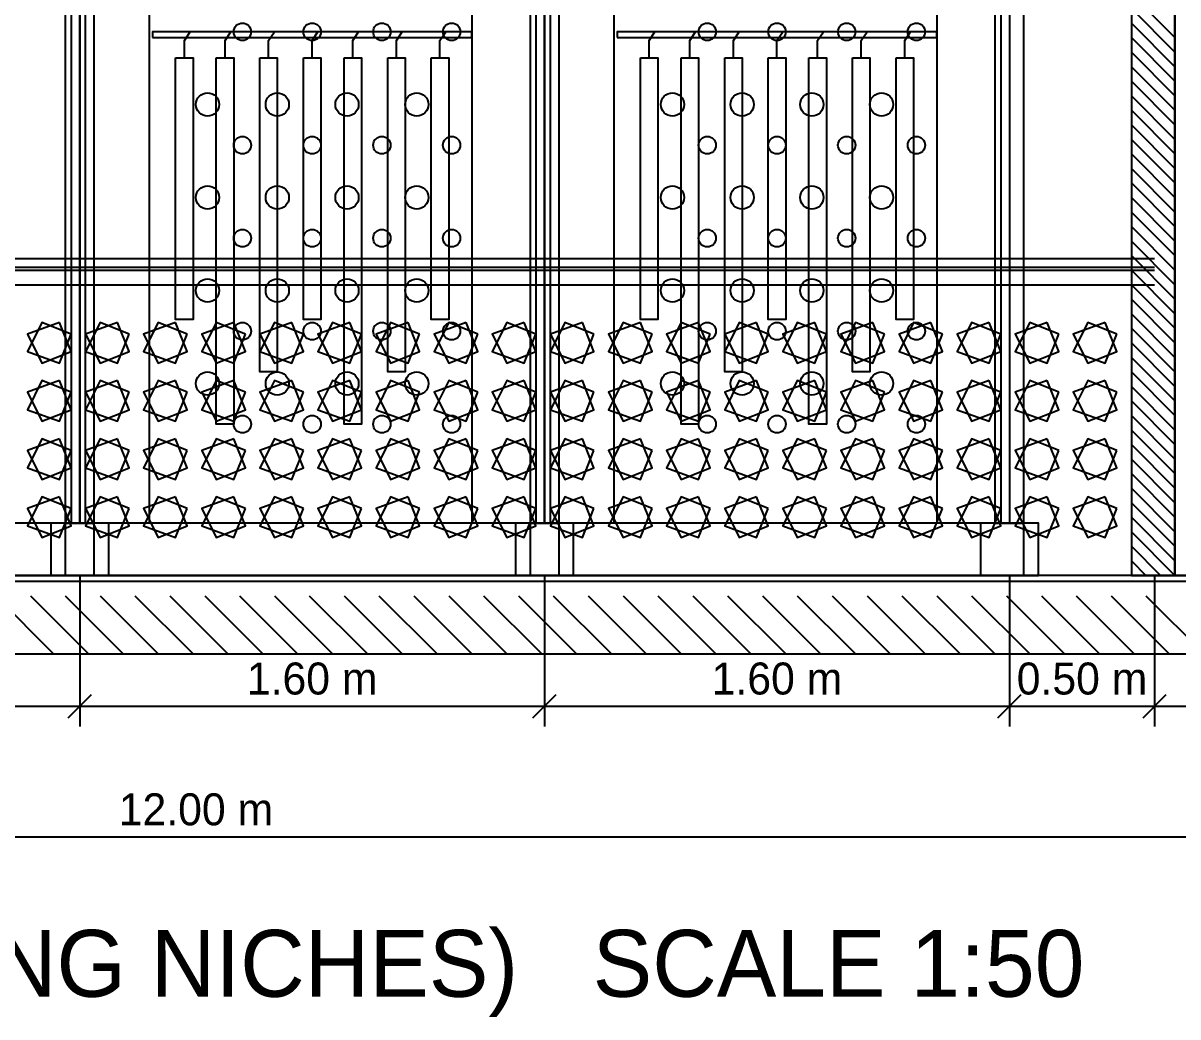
# Model space of a CAD drawing. Header units: metres. Extents: x 0 to 110, y 0 to 17.
# Drawn here: x 76.805 to 80.78, y -0.069 to 3.35 of the extents above; entities that cross this region are included whole.
import ezdxf
from ezdxf.enums import TextEntityAlignment as Align

# ---------------------------------------------------------------- set-up
doc = ezdxf.new("R2010")
doc.units = ezdxf.units.M
for name, color, linetype in [('A-DIM', 3, 'CONTINUOUS'), ('A-HATCH', 8, 'CONTINUOUS'), ('A-TITLE', 7, 'CONTINUOUS'), ('A-WALL-CUT', 7, 'CONTINUOUS'), ('I-DECO', 8, 'CONTINUOUS'), ('I-FINE', 9, 'CONTINUOUS'), ('I-FURN', 7, 'CONTINUOUS'), ('I-JOIN', 7, 'CONTINUOUS')]:
    doc.layers.add(name, color=color, linetype=linetype)

msp = doc.modelspace()

# ---------------------------------------------------------------- linework, layer by layer
at = {"layer": 'A-DIM'}
for p, q in [((77, 1.45), (77, 0.93)), ((77, 1.45), (77, 0.93)), ((78.6, 1.45), (78.6, 0.93)), ((78.6, 1.45), (78.6, 0.93)), ((80.2, 1.45), (80.2, 0.93)), ((80.2, 1.45), (80.2, 0.93)), ((80.7, 1.45), (80.7, 0.93)), ((80.7, 1.45), (80.7, 0.93)), ((76.96, 0.96), (77.04, 1.04)), ((76.96, 0.96), (77.04, 1.04)), ((78.56, 0.96), (78.64, 1.04)), ((78.56, 0.96), (78.64, 1.04)), ((80.16, 0.96), (80.24, 1.04)), ((80.16, 0.96), (80.24, 1.04)), ((80.66, 0.96), (80.74, 1.04)), ((80.66, 0.96), (80.74, 1.04)), ((75.4, 1), (77, 1)), ((77, 1), (78.6, 1)), ((78.6, 1), (80.2, 1)), ((80.2, 1), (80.7, 1)), ((80.7, 1), (83.4, 1)), ((71.4, 0.55), (83.4, 0.55))]:
    msp.add_line(p, q, dxfattribs=at)
at = {"layer": 'A-HATCH'}
for p, q in [((80.62, 3.45), (80.77, 3.3)), ((80.62, 3.4), (80.77, 3.25)), ((80.62, 3.35), (80.77, 3.2)), ((80.62, 3.3), (80.77, 3.15)), ((80.62, 3.25), (80.77, 3.1)), ((80.62, 3.2), (80.77, 3.05)), ((80.62, 3.15), (80.77, 3)), ((80.62, 3.1), (80.77, 2.95)), ((80.62, 3.05), (80.77, 2.9)), ((80.62, 3), (80.77, 2.85)), ((80.62, 2.95), (80.77, 2.8)), ((80.62, 2.9), (80.77, 2.75)), ((80.62, 2.85), (80.77, 2.7)), ((80.62, 2.8), (80.77, 2.65)), ((80.62, 2.75), (80.77, 2.6)), ((80.62, 2.7), (80.77, 2.55)), ((80.62, 2.65), (80.77, 2.5)), ((80.62, 2.6), (80.77, 2.45)), ((80.62, 2.55), (80.77, 2.4)), ((80.62, 2.5), (80.77, 2.35)), ((80.62, 2.45), (80.77, 2.3)), ((80.62, 2.4), (80.77, 2.25)), ((80.62, 2.35), (80.77, 2.2)), ((80.62, 2.3), (80.77, 2.15)), ((80.62, 2.25), (80.77, 2.1)), ((80.62, 2.2), (80.77, 2.05)), ((80.62, 2.15), (80.77, 2)), ((80.62, 2.1), (80.77, 1.95)), ((80.62, 2.05), (80.77, 1.9)), ((80.62, 2), (80.77, 1.85)), ((80.62, 1.95), (80.77, 1.8)), ((80.62, 1.9), (80.77, 1.75)), ((80.62, 1.85), (80.77, 1.7)), ((80.62, 1.8), (80.77, 1.65)), ((80.62, 1.75), (80.77, 1.6)), ((80.62, 1.7), (80.77, 1.55)), ((80.62, 1.65), (80.77, 1.5)), ((80.62, 1.6), (80.77, 1.45)), ((80.62, 1.55), (80.72, 1.45)), ((80.62, 1.5), (80.67, 1.45)), ((76.71, 1.38), (76.91, 1.18)), ((76.83, 1.38), (77.03, 1.18)), ((76.95, 1.38), (77.15, 1.18)), ((77.07, 1.38), (77.27, 1.18)), ((77.19, 1.38), (77.39, 1.18)), ((77.31, 1.38), (77.51, 1.18)), ((77.43, 1.38), (77.63, 1.18)), ((77.55, 1.38), (77.75, 1.18)), ((77.67, 1.38), (77.87, 1.18)), ((77.79, 1.38), (77.99, 1.18)), ((77.91, 1.38), (78.11, 1.18)), ((78.03, 1.38), (78.23, 1.18)), ((78.15, 1.38), (78.35, 1.18)), ((78.27, 1.38), (78.47, 1.18)), ((78.39, 1.38), (78.59, 1.18)), ((78.51, 1.38), (78.71, 1.18)), ((78.63, 1.38), (78.83, 1.18)), ((78.75, 1.38), (78.95, 1.18)), ((78.87, 1.38), (79.07, 1.18)), ((78.99, 1.38), (79.19, 1.18)), ((79.11, 1.38), (79.31, 1.18)), ((79.23, 1.38), (79.43, 1.18)), ((79.35, 1.38), (79.55, 1.18)), ((79.47, 1.38), (79.67, 1.18)), ((79.59, 1.38), (79.79, 1.18)), ((79.71, 1.38), (79.91, 1.18)), ((79.83, 1.38), (80.03, 1.18)), ((79.95, 1.38), (80.15, 1.18)), ((80.07, 1.38), (80.27, 1.18)), ((80.19, 1.38), (80.39, 1.18)), ((80.31, 1.38), (80.51, 1.18)), ((80.43, 1.38), (80.63, 1.18)), ((80.55, 1.38), (80.75, 1.18)), ((80.67, 1.38), (80.87, 1.18))]:
    msp.add_line(p, q, dxfattribs=at)
at = {"layer": 'A-WALL-CUT'}
for points in [[(80.62, 1.45), (80.77, 1.45), (80.77, 5.65), (80.62, 5.65)], [(71.15, 1.18), (83.65, 1.18), (83.65, 1.45), (71.15, 1.45)]]:
    msp.add_lwpolyline(points, close=True, dxfattribs=at)
at = {"layer": 'I-DECO'}
for p, q in [((71.4, 2.54), (80.7, 2.54)), ((71.4, 2.51), (80.7, 2.51))]:
    msp.add_line(p, q, dxfattribs=at)
msp.add_lwpolyline([(80.77, 1.45), (83.4, 1.45), (83.4, 4.68), (80.77, 4.68)], close=True, dxfattribs=at)
at = {"layer": 'I-FINE'}
msp.add_line((71.4, 1.43), (83.4, 1.43), dxfattribs=at)
for points in [[(77.36, 3.23), (77.36, 3.29), (77.38, 3.32)], [(77.5, 3.23), (77.5, 3.29), (77.52, 3.32)], [(77.65, 3.23), (77.65, 3.29), (77.67, 3.32)], [(77.8, 3.23), (77.8, 3.29), (77.82, 3.32)], [(77.94, 3.23), (77.94, 3.29), (77.96, 3.32)], [(78.09, 3.23), (78.09, 3.29), (78.11, 3.32)], [(78.24, 3.23), (78.24, 3.29), (78.26, 3.32)], [(78.96, 3.23), (78.96, 3.29), (78.98, 3.32)], [(79.1, 3.23), (79.1, 3.29), (79.12, 3.32)], [(79.25, 3.23), (79.25, 3.29), (79.27, 3.32)], [(79.4, 3.23), (79.4, 3.29), (79.42, 3.32)], [(79.54, 3.23), (79.54, 3.29), (79.56, 3.32)], [(79.69, 3.23), (79.69, 3.29), (79.71, 3.32)], [(79.84, 3.23), (79.84, 3.29), (79.86, 3.32)]]:
    msp.add_lwpolyline(points, dxfattribs=at)
for points in [[(76.97, 2.28), (76.87, 2.32), (76.82, 2.22), (76.93, 2.18)], [(76.93, 2.32), (76.82, 2.28), (76.87, 2.18), (76.97, 2.22)], [(77.17, 2.28), (77.07, 2.32), (77.02, 2.22), (77.13, 2.18)], [(77.13, 2.32), (77.02, 2.28), (77.07, 2.18), (77.17, 2.22)], [(77.37, 2.28), (77.27, 2.32), (77.22, 2.22), (77.33, 2.18)], [(77.33, 2.32), (77.22, 2.28), (77.27, 2.18), (77.37, 2.22)], [(77.57, 2.28), (77.47, 2.32), (77.42, 2.22), (77.53, 2.18)], [(77.53, 2.32), (77.42, 2.28), (77.47, 2.18), (77.57, 2.22)], [(77.77, 2.28), (77.67, 2.32), (77.62, 2.22), (77.73, 2.18)], [(77.73, 2.32), (77.62, 2.28), (77.67, 2.18), (77.77, 2.22)], [(77.97, 2.28), (77.87, 2.32), (77.82, 2.22), (77.93, 2.18)], [(77.93, 2.32), (77.82, 2.28), (77.87, 2.18), (77.97, 2.22)], [(78.17, 2.28), (78.07, 2.32), (78.02, 2.22), (78.13, 2.18)], [(78.13, 2.32), (78.02, 2.28), (78.07, 2.18), (78.17, 2.22)], [(78.37, 2.28), (78.27, 2.32), (78.22, 2.22), (78.33, 2.18)], [(78.33, 2.32), (78.22, 2.28), (78.27, 2.18), (78.37, 2.22)], [(78.57, 2.28), (78.47, 2.32), (78.42, 2.22), (78.53, 2.18)], [(78.53, 2.32), (78.42, 2.28), (78.47, 2.18), (78.57, 2.22)], [(78.77, 2.28), (78.67, 2.32), (78.62, 2.22), (78.73, 2.18)], [(78.73, 2.32), (78.62, 2.28), (78.67, 2.18), (78.77, 2.22)], [(78.97, 2.28), (78.87, 2.32), (78.82, 2.22), (78.93, 2.18)], [(78.93, 2.32), (78.82, 2.28), (78.87, 2.18), (78.97, 2.22)], [(79.17, 2.28), (79.07, 2.32), (79.02, 2.22), (79.13, 2.18)], [(79.13, 2.32), (79.02, 2.28), (79.07, 2.18), (79.17, 2.22)], [(79.37, 2.28), (79.27, 2.32), (79.22, 2.22), (79.33, 2.18)], [(79.33, 2.32), (79.22, 2.28), (79.27, 2.18), (79.37, 2.22)], [(79.57, 2.28), (79.47, 2.32), (79.42, 2.22), (79.53, 2.18)], [(79.53, 2.32), (79.42, 2.28), (79.47, 2.18), (79.57, 2.22)], [(79.77, 2.28), (79.67, 2.32), (79.62, 2.22), (79.73, 2.18)], [(79.73, 2.32), (79.62, 2.28), (79.67, 2.18), (79.77, 2.22)], [(79.97, 2.28), (79.87, 2.32), (79.82, 2.22), (79.93, 2.18)], [(79.93, 2.32), (79.82, 2.28), (79.87, 2.18), (79.97, 2.22)], [(80.17, 2.28), (80.07, 2.32), (80.02, 2.22), (80.13, 2.18)], [(80.13, 2.32), (80.02, 2.28), (80.07, 2.18), (80.17, 2.22)], [(80.37, 2.28), (80.27, 2.32), (80.22, 2.22), (80.33, 2.18)], [(80.33, 2.32), (80.22, 2.28), (80.27, 2.18), (80.37, 2.22)], [(80.57, 2.28), (80.47, 2.32), (80.42, 2.22), (80.53, 2.18)], [(80.53, 2.32), (80.42, 2.28), (80.47, 2.18), (80.57, 2.22)], [(76.97, 2.08), (76.87, 2.12), (76.82, 2.02), (76.93, 1.98)], [(76.93, 2.12), (76.82, 2.08), (76.87, 1.98), (76.97, 2.02)], [(77.17, 2.08), (77.07, 2.12), (77.02, 2.02), (77.13, 1.98)], [(77.13, 2.12), (77.02, 2.08), (77.07, 1.98), (77.17, 2.02)], [(77.37, 2.08), (77.27, 2.12), (77.22, 2.02), (77.33, 1.98)], [(77.33, 2.12), (77.22, 2.08), (77.27, 1.98), (77.37, 2.02)], [(77.57, 2.08), (77.47, 2.12), (77.42, 2.02), (77.53, 1.98)], [(77.53, 2.12), (77.42, 2.08), (77.47, 1.98), (77.57, 2.02)], [(77.77, 2.08), (77.67, 2.12), (77.62, 2.02), (77.73, 1.98)], [(77.73, 2.12), (77.62, 2.08), (77.67, 1.98), (77.77, 2.02)], [(77.97, 2.08), (77.87, 2.12), (77.82, 2.02), (77.93, 1.98)], [(77.93, 2.12), (77.82, 2.08), (77.87, 1.98), (77.97, 2.02)], [(78.17, 2.08), (78.07, 2.12), (78.02, 2.02), (78.13, 1.98)], [(78.13, 2.12), (78.02, 2.08), (78.07, 1.98), (78.17, 2.02)], [(78.37, 2.08), (78.27, 2.12), (78.22, 2.02), (78.33, 1.98)], [(78.33, 2.12), (78.22, 2.08), (78.27, 1.98), (78.37, 2.02)], [(78.57, 2.08), (78.47, 2.12), (78.42, 2.02), (78.53, 1.98)], [(78.53, 2.12), (78.42, 2.08), (78.47, 1.98), (78.57, 2.02)], [(78.77, 2.08), (78.67, 2.12), (78.62, 2.02), (78.73, 1.98)], [(78.73, 2.12), (78.62, 2.08), (78.67, 1.98), (78.77, 2.02)], [(78.97, 2.08), (78.87, 2.12), (78.82, 2.02), (78.93, 1.98)], [(78.93, 2.12), (78.82, 2.08), (78.87, 1.98), (78.97, 2.02)], [(79.17, 2.08), (79.07, 2.12), (79.02, 2.02), (79.13, 1.98)], [(79.13, 2.12), (79.02, 2.08), (79.07, 1.98), (79.17, 2.02)], [(79.37, 2.08), (79.27, 2.12), (79.22, 2.02), (79.33, 1.98)], [(79.33, 2.12), (79.22, 2.08), (79.27, 1.98), (79.37, 2.02)], [(79.57, 2.08), (79.47, 2.12), (79.42, 2.02), (79.53, 1.98)], [(79.53, 2.12), (79.42, 2.08), (79.47, 1.98), (79.57, 2.02)], [(79.77, 2.08), (79.67, 2.12), (79.62, 2.02), (79.73, 1.98)], [(79.73, 2.12), (79.62, 2.08), (79.67, 1.98), (79.77, 2.02)], [(79.97, 2.08), (79.87, 2.12), (79.82, 2.02), (79.93, 1.98)], [(79.93, 2.12), (79.82, 2.08), (79.87, 1.98), (79.97, 2.02)], [(80.17, 2.08), (80.07, 2.12), (80.02, 2.02), (80.13, 1.98)], [(80.13, 2.12), (80.02, 2.08), (80.07, 1.98), (80.17, 2.02)], [(80.37, 2.08), (80.27, 2.12), (80.22, 2.02), (80.33, 1.98)], [(80.33, 2.12), (80.22, 2.08), (80.27, 1.98), (80.37, 2.02)], [(80.57, 2.08), (80.47, 2.12), (80.42, 2.02), (80.53, 1.98)], [(80.53, 2.12), (80.42, 2.08), (80.47, 1.98), (80.57, 2.02)], [(76.97, 1.88), (76.87, 1.92), (76.82, 1.82), (76.93, 1.78)], [(76.93, 1.92), (76.82, 1.88), (76.87, 1.78), (76.97, 1.82)], [(77.17, 1.88), (77.07, 1.92), (77.02, 1.82), (77.13, 1.78)], [(77.13, 1.92), (77.02, 1.88), (77.07, 1.78), (77.17, 1.82)], [(77.37, 1.88), (77.27, 1.92), (77.22, 1.82), (77.33, 1.78)], [(77.33, 1.92), (77.22, 1.88), (77.27, 1.78), (77.37, 1.82)], [(77.57, 1.88), (77.47, 1.92), (77.42, 1.82), (77.53, 1.78)], [(77.53, 1.92), (77.42, 1.88), (77.47, 1.78), (77.57, 1.82)], [(77.77, 1.88), (77.67, 1.92), (77.62, 1.82), (77.73, 1.78)], [(77.73, 1.92), (77.62, 1.88), (77.67, 1.78), (77.77, 1.82)], [(77.97, 1.88), (77.87, 1.92), (77.82, 1.82), (77.93, 1.78)], [(77.93, 1.92), (77.82, 1.88), (77.87, 1.78), (77.97, 1.82)], [(78.17, 1.88), (78.07, 1.92), (78.02, 1.82), (78.13, 1.78)], [(78.13, 1.92), (78.02, 1.88), (78.07, 1.78), (78.17, 1.82)], [(78.37, 1.88), (78.27, 1.92), (78.22, 1.82), (78.33, 1.78)], [(78.33, 1.92), (78.22, 1.88), (78.27, 1.78), (78.37, 1.82)], [(78.57, 1.88), (78.47, 1.92), (78.42, 1.82), (78.53, 1.78)], [(78.53, 1.92), (78.42, 1.88), (78.47, 1.78), (78.57, 1.82)], [(78.77, 1.88), (78.67, 1.92), (78.62, 1.82), (78.73, 1.78)], [(78.73, 1.92), (78.62, 1.88), (78.67, 1.78), (78.77, 1.82)], [(78.97, 1.88), (78.87, 1.92), (78.82, 1.82), (78.93, 1.78)], [(78.93, 1.92), (78.82, 1.88), (78.87, 1.78), (78.97, 1.82)], [(79.17, 1.88), (79.07, 1.92), (79.02, 1.82), (79.13, 1.78)], [(79.13, 1.92), (79.02, 1.88), (79.07, 1.78), (79.17, 1.82)], [(79.37, 1.88), (79.27, 1.92), (79.22, 1.82), (79.33, 1.78)], [(79.33, 1.92), (79.22, 1.88), (79.27, 1.78), (79.37, 1.82)], [(79.57, 1.88), (79.47, 1.92), (79.42, 1.82), (79.53, 1.78)], [(79.53, 1.92), (79.42, 1.88), (79.47, 1.78), (79.57, 1.82)], [(79.77, 1.88), (79.67, 1.92), (79.62, 1.82), (79.73, 1.78)], [(79.73, 1.92), (79.62, 1.88), (79.67, 1.78), (79.77, 1.82)], [(79.97, 1.88), (79.87, 1.92), (79.82, 1.82), (79.93, 1.78)], [(79.93, 1.92), (79.82, 1.88), (79.87, 1.78), (79.97, 1.82)], [(80.17, 1.88), (80.07, 1.92), (80.02, 1.82), (80.13, 1.78)], [(80.13, 1.92), (80.02, 1.88), (80.07, 1.78), (80.17, 1.82)], [(80.37, 1.88), (80.27, 1.92), (80.22, 1.82), (80.33, 1.78)], [(80.33, 1.92), (80.22, 1.88), (80.27, 1.78), (80.37, 1.82)], [(80.57, 1.88), (80.47, 1.92), (80.42, 1.82), (80.53, 1.78)], [(80.53, 1.92), (80.42, 1.88), (80.47, 1.78), (80.57, 1.82)], [(76.97, 1.68), (76.87, 1.72), (76.82, 1.62), (76.93, 1.58)], [(76.93, 1.72), (76.82, 1.68), (76.87, 1.58), (76.97, 1.62)], [(77.17, 1.68), (77.07, 1.72), (77.02, 1.62), (77.13, 1.58)], [(77.13, 1.72), (77.02, 1.68), (77.07, 1.58), (77.17, 1.62)], [(77.37, 1.68), (77.27, 1.72), (77.22, 1.62), (77.33, 1.58)], [(77.33, 1.72), (77.22, 1.68), (77.27, 1.58), (77.37, 1.62)], [(77.57, 1.68), (77.47, 1.72), (77.42, 1.62), (77.53, 1.58)], [(77.53, 1.72), (77.42, 1.68), (77.47, 1.58), (77.57, 1.62)], [(77.77, 1.68), (77.67, 1.72), (77.62, 1.62), (77.73, 1.58)], [(77.73, 1.72), (77.62, 1.68), (77.67, 1.58), (77.77, 1.62)], [(77.97, 1.68), (77.87, 1.72), (77.82, 1.62), (77.93, 1.58)], [(77.93, 1.72), (77.82, 1.68), (77.87, 1.58), (77.97, 1.62)], [(78.17, 1.68), (78.07, 1.72), (78.02, 1.62), (78.13, 1.58)], [(78.13, 1.72), (78.02, 1.68), (78.07, 1.58), (78.17, 1.62)], [(78.37, 1.68), (78.27, 1.72), (78.22, 1.62), (78.33, 1.58)], [(78.33, 1.72), (78.22, 1.68), (78.27, 1.58), (78.37, 1.62)], [(78.57, 1.68), (78.47, 1.72), (78.42, 1.62), (78.53, 1.58)], [(78.53, 1.72), (78.42, 1.68), (78.47, 1.58), (78.57, 1.62)], [(78.77, 1.68), (78.67, 1.72), (78.62, 1.62), (78.73, 1.58)], [(78.73, 1.72), (78.62, 1.68), (78.67, 1.58), (78.77, 1.62)], [(78.97, 1.68), (78.87, 1.72), (78.82, 1.62), (78.93, 1.58)], [(78.93, 1.72), (78.82, 1.68), (78.87, 1.58), (78.97, 1.62)], [(79.17, 1.68), (79.07, 1.72), (79.02, 1.62), (79.13, 1.58)], [(79.13, 1.72), (79.02, 1.68), (79.07, 1.58), (79.17, 1.62)], [(79.37, 1.68), (79.27, 1.72), (79.22, 1.62), (79.33, 1.58)], [(79.33, 1.72), (79.22, 1.68), (79.27, 1.58), (79.37, 1.62)], [(79.57, 1.68), (79.47, 1.72), (79.42, 1.62), (79.53, 1.58)], [(79.53, 1.72), (79.42, 1.68), (79.47, 1.58), (79.57, 1.62)], [(79.77, 1.68), (79.67, 1.72), (79.62, 1.62), (79.73, 1.58)], [(79.73, 1.72), (79.62, 1.68), (79.67, 1.58), (79.77, 1.62)], [(79.97, 1.68), (79.87, 1.72), (79.82, 1.62), (79.93, 1.58)], [(79.93, 1.72), (79.82, 1.68), (79.87, 1.58), (79.97, 1.62)], [(80.17, 1.68), (80.07, 1.72), (80.02, 1.62), (80.13, 1.58)], [(80.13, 1.72), (80.02, 1.68), (80.07, 1.58), (80.17, 1.62)], [(80.37, 1.68), (80.27, 1.72), (80.22, 1.62), (80.33, 1.58)], [(80.33, 1.72), (80.22, 1.68), (80.27, 1.58), (80.37, 1.62)], [(80.57, 1.68), (80.47, 1.72), (80.42, 1.62), (80.53, 1.58)], [(80.53, 1.72), (80.42, 1.68), (80.47, 1.58), (80.57, 1.62)]]:
    msp.add_lwpolyline(points, close=True, dxfattribs=at)
for centre, radius in [((77.56, 3.32), 0.03), ((77.8, 3.32), 0.03), ((78.04, 3.32), 0.03), ((78.28, 3.32), 0.03), ((79.16, 3.32), 0.03), ((79.4, 3.32), 0.03), ((79.64, 3.32), 0.03), ((79.88, 3.32), 0.03), ((77.44, 3.07), 0.04), ((77.68, 3.07), 0.04), ((77.92, 3.07), 0.04), ((78.16, 3.07), 0.04), ((79.04, 3.07), 0.04), ((79.28, 3.07), 0.04), ((79.52, 3.07), 0.04), ((79.76, 3.07), 0.04), ((77.56, 2.93), 0.03), ((77.8, 2.93), 0.03), ((78.04, 2.93), 0.03), ((78.28, 2.93), 0.03), ((79.16, 2.93), 0.03), ((79.4, 2.93), 0.03), ((79.64, 2.93), 0.03), ((79.88, 2.93), 0.03), ((77.44, 2.75), 0.04), ((77.68, 2.75), 0.04), ((77.92, 2.75), 0.04), ((78.16, 2.75), 0.04), ((79.04, 2.75), 0.04), ((79.28, 2.75), 0.04), ((79.52, 2.75), 0.04), ((79.76, 2.75), 0.04), ((77.56, 2.61), 0.03), ((77.8, 2.61), 0.03), ((78.04, 2.61), 0.03), ((78.28, 2.61), 0.03), ((79.16, 2.61), 0.03), ((79.4, 2.61), 0.03), ((79.64, 2.61), 0.03), ((79.88, 2.61), 0.03), ((77.44, 2.43), 0.04), ((77.68, 2.43), 0.04), ((77.92, 2.43), 0.04), ((78.16, 2.43), 0.04), ((79.04, 2.43), 0.04), ((79.28, 2.43), 0.04), ((79.52, 2.43), 0.04), ((79.76, 2.43), 0.04), ((77.56, 2.29), 0.03), ((77.8, 2.29), 0.03), ((78.04, 2.29), 0.03), ((78.28, 2.29), 0.03), ((79.16, 2.29), 0.03), ((79.4, 2.29), 0.03), ((79.64, 2.29), 0.03), ((79.88, 2.29), 0.03), ((77.44, 2.11), 0.04), ((77.68, 2.11), 0.04), ((77.92, 2.11), 0.04), ((78.16, 2.11), 0.04), ((79.04, 2.11), 0.04), ((79.28, 2.11), 0.04), ((79.52, 2.11), 0.04), ((79.76, 2.11), 0.04), ((77.56, 1.97), 0.03), ((77.8, 1.97), 0.03), ((78.04, 1.97), 0.03), ((78.28, 1.97), 0.03), ((79.16, 1.97), 0.03), ((79.4, 1.97), 0.03), ((79.64, 1.97), 0.03), ((79.88, 1.97), 0.03)]:
    msp.add_circle(centre, radius, dxfattribs=at)
at = {"layer": 'I-FURN'}
for points in [[(77.25, 3.3), (78.35, 3.3), (78.35, 3.32), (77.25, 3.32)], [(78.85, 3.3), (79.95, 3.3), (79.95, 3.32), (78.85, 3.32)], [(77.33, 3.23), (77.39, 3.23), (77.39, 2.33), (77.33, 2.33)], [(77.47, 3.23), (77.53, 3.23), (77.53, 1.97), (77.47, 1.97)], [(77.62, 3.23), (77.68, 3.23), (77.68, 2.15), (77.62, 2.15)], [(77.77, 3.23), (77.83, 3.23), (77.83, 2.33), (77.77, 2.33)], [(77.91, 3.23), (77.97, 3.23), (77.97, 1.97), (77.91, 1.97)], [(78.06, 3.23), (78.12, 3.23), (78.12, 2.15), (78.06, 2.15)], [(78.21, 3.23), (78.27, 3.23), (78.27, 2.33), (78.21, 2.33)], [(78.93, 3.23), (78.99, 3.23), (78.99, 2.33), (78.93, 2.33)], [(79.07, 3.23), (79.13, 3.23), (79.13, 1.97), (79.07, 1.97)], [(79.22, 3.23), (79.28, 3.23), (79.28, 2.15), (79.22, 2.15)], [(79.37, 3.23), (79.43, 3.23), (79.43, 2.33), (79.37, 2.33)], [(79.51, 3.23), (79.57, 3.23), (79.57, 1.97), (79.51, 1.97)], [(79.66, 3.23), (79.72, 3.23), (79.72, 2.15), (79.66, 2.15)], [(79.81, 3.23), (79.87, 3.23), (79.87, 2.33), (79.81, 2.33)]]:
    msp.add_lwpolyline(points, close=True, dxfattribs=at)
at = {"layer": 'I-JOIN'}
for p, q in [((71.4, 2.5), (80.7, 2.5)), ((71.4, 2.45), (80.7, 2.45))]:
    msp.add_line(p, q, dxfattribs=at)
for points in [[(76.77, 4.43), (76.81, 4.39), (76.85, 4.35), (76.89, 4.31), (76.92, 4.26), (76.95, 4.21), (76.98, 4.16), (77, 4.11), (77.02, 4.06), (77.04, 4), (77.05, 3.95), (77.06, 3.89), (77.07, 3.83), (77.07, 3.77), (77.06, 3.72), (77.06, 3.66), (77.05, 3.6), (77.04, 3.55), (77.02, 3.49), (77, 3.44), (77, 1.63)], [(76.79, 4.37), (76.83, 4.33), (76.87, 4.29), (76.9, 4.24), (76.93, 4.2), (76.95, 4.15), (76.97, 4.1), (76.99, 4.05), (77.01, 3.99), (77.02, 3.94), (77.03, 3.89), (77.04, 3.83), (77.04, 3.78), (77.03, 3.72), (77.03, 3.67), (77.02, 3.61), (77.01, 3.56), (76.99, 3.5), (76.97, 3.45), (76.97, 1.63)], [(77.24, 1.63), (77.24, 3.55)], [(78.35, 3.55), (78.35, 1.63)], [(78.84, 1.63), (78.84, 3.55)], [(79.95, 3.55), (79.95, 1.63)], [(77, 1.63), (77, 3.44)], [(77.02, 1.63), (77.02, 3.45)], [(78.57, 3.45), (78.57, 1.63)], [(78.6, 3.44), (78.6, 1.63)], [(78.6, 1.63), (78.6, 3.44)], [(78.62, 1.63), (78.62, 3.45)], [(80.17, 3.45), (80.17, 1.63)], [(80.2, 3.44), (80.2, 1.63)]]:
    msp.add_lwpolyline(points, dxfattribs=at)
for points in [[(76.95, 1.63), (77.05, 1.63), (77.05, 4.03), (76.95, 4.03)], [(78.55, 1.63), (78.65, 1.63), (78.65, 4.03), (78.55, 4.03)], [(80.15, 1.63), (80.25, 1.63), (80.25, 4.03), (80.15, 4.03)], [(75.35, 1.45), (77.05, 1.45), (77.05, 1.63), (75.35, 1.63)], [(76.9, 1.45), (77.1, 1.45), (77.1, 1.63), (76.9, 1.63)], [(76.95, 1.45), (78.65, 1.45), (78.65, 1.63), (76.95, 1.63)], [(78.5, 1.45), (78.7, 1.45), (78.7, 1.63), (78.5, 1.63)], [(78.55, 1.45), (80.25, 1.45), (80.25, 1.63), (78.55, 1.63)], [(80.1, 1.45), (80.3, 1.45), (80.3, 1.63), (80.1, 1.63)]]:
    msp.add_lwpolyline(points, close=True, dxfattribs=at)

# ---------------------------------------------------------------- texts
at = {"layer": 'A-DIM'}
for s, p in [('1.60 m', (77.8, 1.04)), ('1.60 m', (79.4, 1.04)), ('0.50 m', (80.45, 1.04)), ('12.00 m', (77.4, 0.59))]:
    msp.add_text(s, height=0.11, dxfattribs=at).set_placement(p, align=Align.CENTER)
at = {"layer": 'A-TITLE'}
msp.add_text('ELEVATION C - LEFT WALL (CLOTHING NICHES)   SCALE 1:50', height=0.23, dxfattribs=at).set_placement((71.4, 0))

doc.saveas('drawing.dxf')
